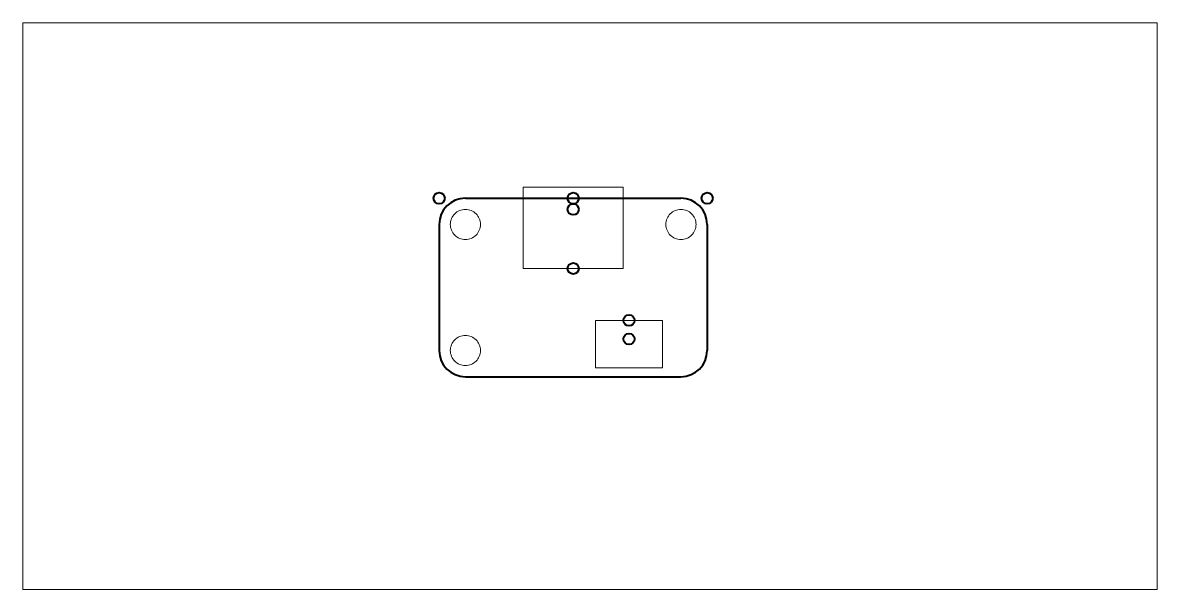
# Paper-space layout 'Sheet1' of a CAD drawing. Header units: millimetres. Extents: x 0 to 4, y 0 to 2.
# The model-space entities are those that its viewports show. They can reach past a viewport. Long polylines and large blocks are cut down to what shows.
import ezdxf

# ---------------------------------------------------------------- set-up
doc = ezdxf.new("R2010")
doc.units = ezdxf.units.MM
doc.header["$LTSCALE"] = 0.5
doc.linetypes.add('CENTER', pattern=[0.72, 0.45, -0.09, 0.09, -0.09])
for name, color, linetype, lineweight in [('ModelSketch_Construction', 7, 'CENTER', 13), ('ModelSketch_Point', 7, 'Continuous', 40), ('ModelSketch_Visible', 7, 'Continuous', 40)]:
    doc.layers.add(name, color=color, linetype=linetype, lineweight=lineweight)

msp = doc.modelspace()

# ---------------------------------------------------------------- linework, layer by layer
at = {"layer": 'ModelSketch_Construction'}
for p, q in [((80.92, 28.76), (80.92, 36.06)), ((80.92, 36.06), (89.86, 36.06)), ((89.86, 28.76), (89.86, 36.06)), ((80.92, 28.76), (89.86, 28.76)), ((87.39, 24.11), (93.39, 24.11)), ((87.39, 19.86), (87.39, 24.11)), ((93.39, 19.86), (93.39, 24.11)), ((87.39, 19.86), (93.39, 19.86))]:
    msp.add_line(p, q, dxfattribs=at)
for centre in [(75.74, 32.71), (95.04, 32.71), (75.74, 21.41)]:
    msp.add_circle(centre, 1.35, dxfattribs=at)
at = {"layer": 'ModelSketch_Point'}
for centre in [(73.39, 35.06), (85.39, 35.06), (97.39, 35.06), (85.39, 34.06), (85.39, 28.76), (90.39, 24.11), (90.39, 22.44)]:
    msp.add_circle(centre, 0.5, dxfattribs=at)
at = {"layer": 'ModelSketch_Visible'}
for p, q in [((75.74, 35.06), (95.04, 35.06)), ((73.39, 32.71), (73.39, 21.41)), ((97.39, 32.71), (97.39, 21.41)), ((75.74, 19.06), (95.04, 19.06))]:
    msp.add_line(p, q, dxfattribs=at)
for centre, start, end in [((75.74, 32.71), 90, 180), ((95.04, 32.71), 0, 90), ((75.74, 21.41), 180, 270), ((95.04, 21.41), 270, 0)]:
    msp.add_arc(centre, 2.35, start, end, dxfattribs=at)

psp = doc.layouts.new('Sheet1')

# ---------------------------------------------------------------- viewports
at = {"layer": '0', "view_target_point": (86.8966, 25.4)}
psp.add_viewport(center=(2, 1), size=(4, 2), view_center_point=(0, 0), view_height=50.8, dxfattribs=at)

doc.saveas('drawing.dxf')
